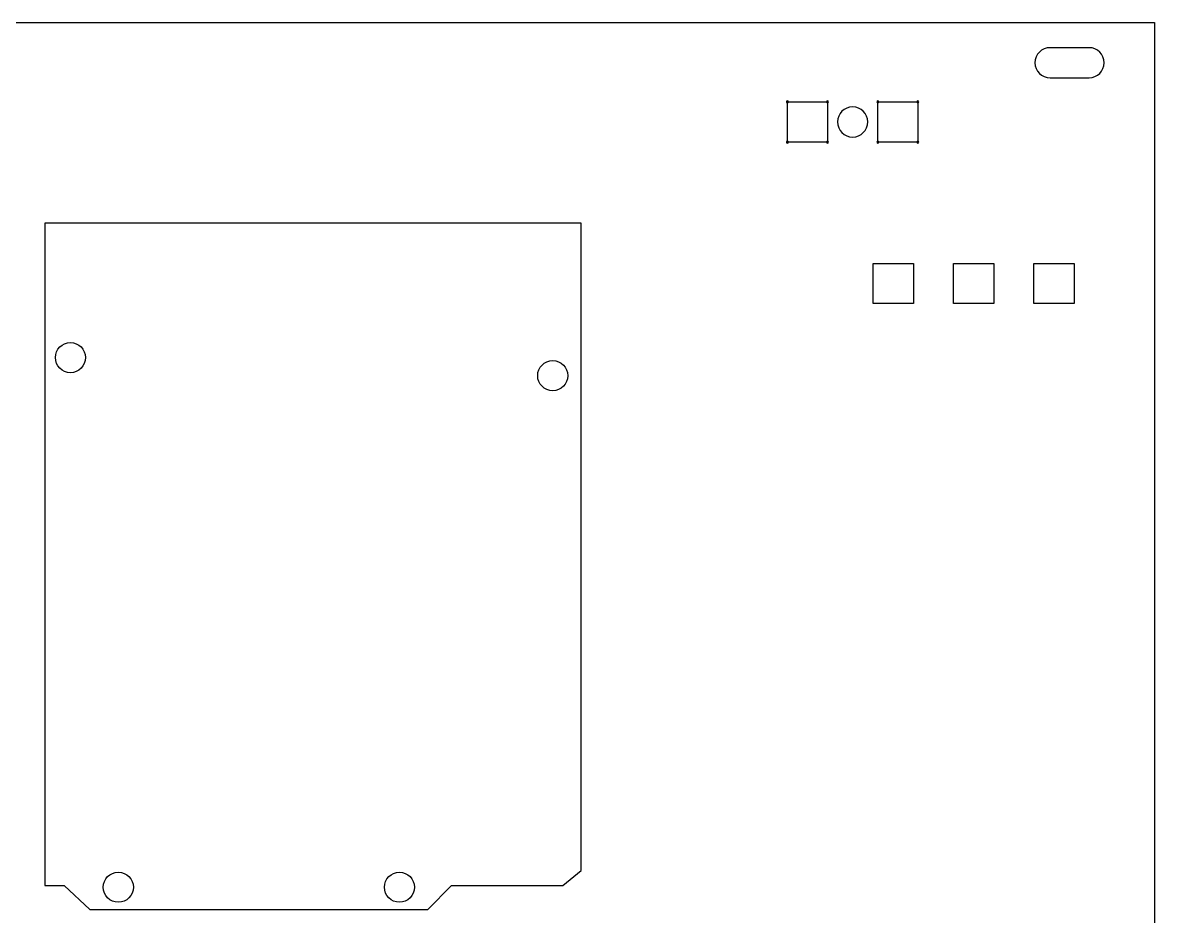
# Model space of a CAD drawing. Extents: x 43 to 403, y -142 to -7.
# Drawn here: x 152.4 to 265.1, y -96.8 to -7.7 of the extents above; entities that cross this region are included whole.
import ezdxf

# ---------------------------------------------------------------- set-up
doc = ezdxf.new("R2010")
doc.units = 0
doc.layers.add('CUT', color=7, linetype='CONTINUOUS')
doc.layers.add('MARK', color=7, linetype='CONTINUOUS')

# ---------------------------------------------------------------- blocks, each defined once
blk = doc.blocks.new('BLOCK_8')
at = {"layer": 'CUT', "color": 1}
for points in [[(237.12, -35.74), (237.12, -31.74), (241.12, -31.74), (241.12, -35.74), (237.12, -35.74)], [(249.12, -31.74), (249.12, -35.74), (245.12, -35.74), (245.12, -31.74), (249.12, -31.74)], [(257.12, -31.74), (257.12, -35.74), (253.12, -35.74), (253.12, -31.74), (257.12, -31.74)]]:
    blk.add_lwpolyline(points, dxfattribs=at)

msp = doc.modelspace()

# ---------------------------------------------------------------- linework, layer by layer
at = {"layer": 'CUT', "color": 1}
for points in [[(45.17, -7.74), (265.12, -7.74), (265.12, -142.34), (45.17, -142.34)], [(228.57, -19.64), (228.57, -15.64), (232.57, -15.64), (232.57, -19.64), (228.57, -19.64)], [(241.57, -15.64), (241.57, -19.64), (237.57, -19.64), (237.57, -15.64), (241.57, -15.64)]]:
    msp.add_lwpolyline(points, dxfattribs=at)
for points, knots in [([(254.73, -13.24), (253.91, -13.24), (253.23, -12.57), (253.23, -11.74), (253.23, -10.91), (253.91, -10.24), (254.73, -10.24), (254.73, -10.24), (258.62, -10.24), (258.62, -10.24), (259.45, -10.24), (260.12, -10.91), (260.12, -11.74), (260.12, -12.57), (259.45, -13.24), (258.62, -13.24), (258.62, -13.24), (254.73, -13.24), (254.73, -13.24)], [0, 0, 0, 0, 1, 1, 1, 2, 2, 2, 3, 3, 3, 4, 4, 4, 5, 5, 5, 6, 6, 6, 6]), ([(228.67, -15.64), (228.67, -15.7), (228.62, -15.74), (228.57, -15.74), (228.51, -15.74), (228.47, -15.7), (228.47, -15.64), (228.47, -15.59), (228.51, -15.54), (228.57, -15.54), (228.62, -15.54), (228.67, -15.59), (228.67, -15.64)], [0, 0, 0, 0, 1, 1, 1, 2, 2, 2, 3, 3, 3, 4, 4, 4, 4]), ([(232.67, -15.64), (232.67, -15.7), (232.62, -15.74), (232.57, -15.74), (232.51, -15.74), (232.47, -15.7), (232.47, -15.64), (232.47, -15.59), (232.51, -15.54), (232.57, -15.54), (232.62, -15.54), (232.67, -15.59), (232.67, -15.64)], [0, 0, 0, 0, 1, 1, 1, 2, 2, 2, 3, 3, 3, 4, 4, 4, 4]), ([(237.67, -15.64), (237.67, -15.7), (237.62, -15.74), (237.57, -15.74), (237.51, -15.74), (237.47, -15.7), (237.47, -15.64), (237.47, -15.59), (237.51, -15.54), (237.57, -15.54), (237.62, -15.54), (237.67, -15.59), (237.67, -15.64)], [0, 0, 0, 0, 1, 1, 1, 2, 2, 2, 3, 3, 3, 4, 4, 4, 4]), ([(241.67, -15.64), (241.67, -15.7), (241.62, -15.74), (241.57, -15.74), (241.51, -15.74), (241.47, -15.7), (241.47, -15.64), (241.47, -15.59), (241.51, -15.54), (241.57, -15.54), (241.62, -15.54), (241.67, -15.59), (241.67, -15.64)], [0, 0, 0, 0, 1, 1, 1, 2, 2, 2, 3, 3, 3, 4, 4, 4, 4]), ([(236.57, -17.64), (236.57, -18.47), (235.9, -19.14), (235.07, -19.14), (234.24, -19.14), (233.57, -18.47), (233.57, -17.64), (233.57, -16.81), (234.24, -16.14), (235.07, -16.14), (235.9, -16.14), (236.57, -16.81), (236.57, -17.64)], [0, 0, 0, 0, 1, 1, 1, 2, 2, 2, 3, 3, 3, 4, 4, 4, 4]), ([(228.67, -19.64), (228.67, -19.7), (228.62, -19.74), (228.57, -19.74), (228.51, -19.74), (228.47, -19.7), (228.47, -19.64), (228.47, -19.59), (228.51, -19.54), (228.57, -19.54), (228.62, -19.54), (228.67, -19.59), (228.67, -19.64)], [0, 0, 0, 0, 1, 1, 1, 2, 2, 2, 3, 3, 3, 4, 4, 4, 4]), ([(232.67, -19.64), (232.67, -19.7), (232.62, -19.74), (232.57, -19.74), (232.51, -19.74), (232.47, -19.7), (232.47, -19.64), (232.47, -19.59), (232.51, -19.54), (232.57, -19.54), (232.62, -19.54), (232.67, -19.59), (232.67, -19.64)], [0, 0, 0, 0, 1, 1, 1, 2, 2, 2, 3, 3, 3, 4, 4, 4, 4]), ([(237.67, -19.64), (237.67, -19.7), (237.62, -19.74), (237.57, -19.74), (237.51, -19.74), (237.47, -19.7), (237.47, -19.64), (237.47, -19.59), (237.51, -19.54), (237.57, -19.54), (237.62, -19.54), (237.67, -19.59), (237.67, -19.64)], [0, 0, 0, 0, 1, 1, 1, 2, 2, 2, 3, 3, 3, 4, 4, 4, 4]), ([(241.67, -19.64), (241.67, -19.7), (241.62, -19.74), (241.57, -19.74), (241.51, -19.74), (241.47, -19.7), (241.47, -19.64), (241.47, -19.59), (241.51, -19.54), (241.57, -19.54), (241.62, -19.54), (241.67, -19.59), (241.67, -19.64)], [0, 0, 0, 0, 1, 1, 1, 2, 2, 2, 3, 3, 3, 4, 4, 4, 4]), ([(157.16, -42.62), (157.99, -42.62), (158.66, -41.94), (158.66, -41.12), (158.66, -41.12), (158.66, -41.12), (158.66, -41.12), (158.66, -40.29), (157.99, -39.62), (157.16, -39.62), (157.16, -39.62), (157.16, -39.62), (157.16, -39.62), (156.34, -39.62), (155.66, -40.29), (155.66, -41.12), (155.66, -41.12), (155.66, -41.12), (155.66, -41.12), (155.66, -41.94), (156.34, -42.62), (157.16, -42.62), (157.16, -42.62), (157.16, -42.62), (157.16, -42.62), (157.16, -42.62), (157.16, -42.62), (157.16, -42.62), (157.16, -42.62), (157.16, -42.62), (157.16, -42.62), (157.16, -42.62), (157.16, -42.62), (157.16, -42.62)], [0, 0, 0, 0, 1, 1, 1, 2, 2, 2, 3, 3, 3, 4, 4, 4, 5, 5, 5, 6, 6, 6, 7, 7, 7, 8, 8, 8, 9, 9, 9, 10, 10, 10, 11, 11, 11, 11]), ([(205.2, -44.42), (206.03, -44.42), (206.7, -43.75), (206.7, -42.92), (206.7, -42.92), (206.7, -42.92), (206.7, -42.92), (206.7, -42.09), (206.03, -41.42), (205.2, -41.42), (205.2, -41.42), (205.2, -41.42), (205.2, -41.42), (204.37, -41.42), (203.7, -42.09), (203.7, -42.92), (203.7, -42.92), (203.7, -42.92), (203.7, -42.92), (203.7, -43.75), (204.37, -44.42), (205.2, -44.42), (205.2, -44.42), (205.2, -44.42), (205.2, -44.42), (205.2, -44.42), (205.2, -44.42), (205.2, -44.42), (205.2, -44.42), (205.2, -44.42), (205.2, -44.42), (205.2, -44.42), (205.2, -44.42), (205.2, -44.42)], [0, 0, 0, 0, 1, 1, 1, 2, 2, 2, 3, 3, 3, 4, 4, 4, 5, 5, 5, 6, 6, 6, 7, 7, 7, 8, 8, 8, 9, 9, 9, 10, 10, 10, 11, 11, 11, 11]), ([(161.93, -95.39), (162.76, -95.39), (163.43, -94.71), (163.43, -93.89), (163.43, -93.89), (163.43, -93.89), (163.43, -93.89), (163.43, -93.06), (162.76, -92.39), (161.93, -92.39), (161.93, -92.39), (161.93, -92.39), (161.93, -92.39), (161.1, -92.39), (160.43, -93.06), (160.43, -93.89), (160.43, -93.89), (160.43, -93.89), (160.43, -93.89), (160.43, -94.71), (161.1, -95.39), (161.93, -95.39), (161.93, -95.39), (161.93, -95.39), (161.93, -95.39), (161.93, -95.39), (161.93, -95.39), (161.93, -95.39), (161.93, -95.39), (161.93, -95.39), (161.93, -95.39), (161.93, -95.39), (161.93, -95.39), (161.93, -95.39)], [0, 0, 0, 0, 1, 1, 1, 2, 2, 2, 3, 3, 3, 4, 4, 4, 5, 5, 5, 6, 6, 6, 7, 7, 7, 8, 8, 8, 9, 9, 9, 10, 10, 10, 11, 11, 11, 11]), ([(189.93, -95.39), (190.76, -95.39), (191.43, -94.71), (191.43, -93.89), (191.43, -93.89), (191.43, -93.89), (191.43, -93.89), (191.43, -93.06), (190.76, -92.39), (189.93, -92.39), (189.93, -92.39), (189.93, -92.39), (189.93, -92.39), (189.11, -92.39), (188.43, -93.06), (188.43, -93.89), (188.43, -93.89), (188.43, -93.89), (188.43, -93.89), (188.43, -94.71), (189.11, -95.39), (189.93, -95.39), (189.93, -95.39), (189.93, -95.39), (189.93, -95.39), (189.93, -95.39), (189.93, -95.39), (189.93, -95.39), (189.93, -95.39), (189.93, -95.39), (189.93, -95.39), (189.93, -95.39), (189.93, -95.39), (189.93, -95.39)], [0, 0, 0, 0, 1, 1, 1, 2, 2, 2, 3, 3, 3, 4, 4, 4, 5, 5, 5, 6, 6, 6, 7, 7, 7, 8, 8, 8, 9, 9, 9, 10, 10, 10, 11, 11, 11, 11])]:
    msp.add_open_spline(points, degree=3, knots=knots, dxfattribs=at)
at = {"layer": 'MARK', "color": 140}
for points in [[(154.62, -27.74), (154.62, -93.72)], [(208.03, -27.74), (154.62, -27.74)], [(208.03, -92.21), (208.03, -27.74)], [(206.2, -93.72), (208.03, -92.21)], [(154.62, -93.72), (156.53, -93.72)], [(156.53, -93.72), (159.08, -96.11)], [(192.75, -96.11), (195.13, -93.72)], [(195.13, -93.72), (206.2, -93.72)], [(159.08, -96.11), (192.75, -96.11)]]:
    msp.add_lwpolyline(points, dxfattribs=at)

# ---------------------------------------------------------------- block references
at = {"layer": 'CUT'}
msp.add_blockref('BLOCK_8', (0, 0), dxfattribs=at)

doc.saveas('drawing.dxf')
